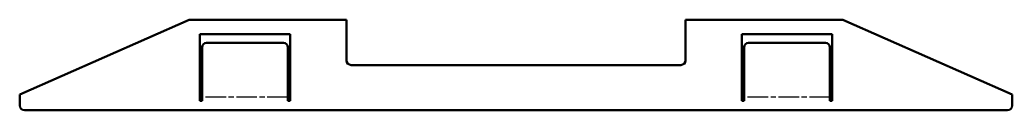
# Model space of a CAD drawing. Header units: inches. Extents: x 0 to 439, y 0 to 40.
import ezdxf

# ---------------------------------------------------------------- set-up
doc = ezdxf.new("R2010")
doc.units = ezdxf.units.IN
doc.header["$MEASUREMENT"] = 0
doc.linetypes.add('Chain', pattern=[13.68, 9.12, -1.14, 2.28, -1.14])
doc.layers.add('Bend Centerline (ANSI)', color=7, linetype='Chain', lineweight=25)
doc.layers.add('Visible (ANSI)', color=7, linetype='Continuous', lineweight=50)

# ---------------------------------------------------------------- blocks, each defined once
blk = doc.blocks.new('SMT-V001-CSI001_Sheet_4_SMT-V001-CSI001 (Desplegada)')
at = {"layer": 'Bend Centerline (ANSI)'}
for p, q in [((-101, -14.27), (-139, -14.27)), ((139, -14.27), (101, -14.27))]:
    blk.add_line(p, q, dxfattribs=at)
at = {"layer": 'Visible (ANSI)'}
for p, q in [((-144.65, 20), (-219.65, -13)), ((-75, 20), (-144.65, 20)), ((-75, 2), (-75, 20)), ((75, 20), (75, 2)), ((144.65, 20), (75, 20)), ((219.65, -13), (144.65, 20)), ((-140, 13.6), (-100, 13.6)), ((-140, -15.9), (-140, 13.6)), ((-100, 13.6), (-100, -15.9)), ((100, 13.6), (140, 13.6)), ((100, -15.9), (100, 13.6)), ((140, 13.6), (140, -15.9)), ((-103, 9.86), (-137, 9.86)), ((137, 9.86), (103, 9.86)), ((-139, 7.86), (-139, -15.9)), ((-101, 7.86), (-101, -15.9)), ((101, 7.86), (101, -15.9)), ((139, 7.86), (139, -15.9)), ((73, 0), (-73, 0)), ((-219.65, -13), (-219.65, -18)), ((219.65, -18), (219.65, -13)), ((-139, -15.9), (-140, -15.9)), ((-100, -15.9), (-101, -15.9)), ((101, -15.9), (100, -15.9)), ((140, -15.9), (139, -15.9)), ((-217.65, -20), (217.65, -20))]:
    blk.add_line(p, q, dxfattribs=at)
at = {"layer": 'Visible (ANSI)', "extrusion": (0, 0, -1)}
for centre, start, end in [((137, 7.86), 360, 90), ((103, 7.86), 90, 180), ((-103, 7.86), 360, 90), ((-137, 7.86), 90, 180), ((217.65, -18), 270, 360), ((-217.65, -18), 180, 270)]:
    blk.add_arc(centre, 2, start, end, dxfattribs=at)
at = {"layer": 'Visible (ANSI)'}
for centre, start, end in [((-73, 2), 180, 270), ((73, 2), 270, 0)]:
    blk.add_arc(centre, 2, start, end, dxfattribs=at)

msp = doc.modelspace()

# ---------------------------------------------------------------- block references
msp.add_blockref('SMT-V001-CSI001_Sheet_4_SMT-V001-CSI001 (Desplegada)', (219.65, 20))

doc.saveas('drawing.dxf')
